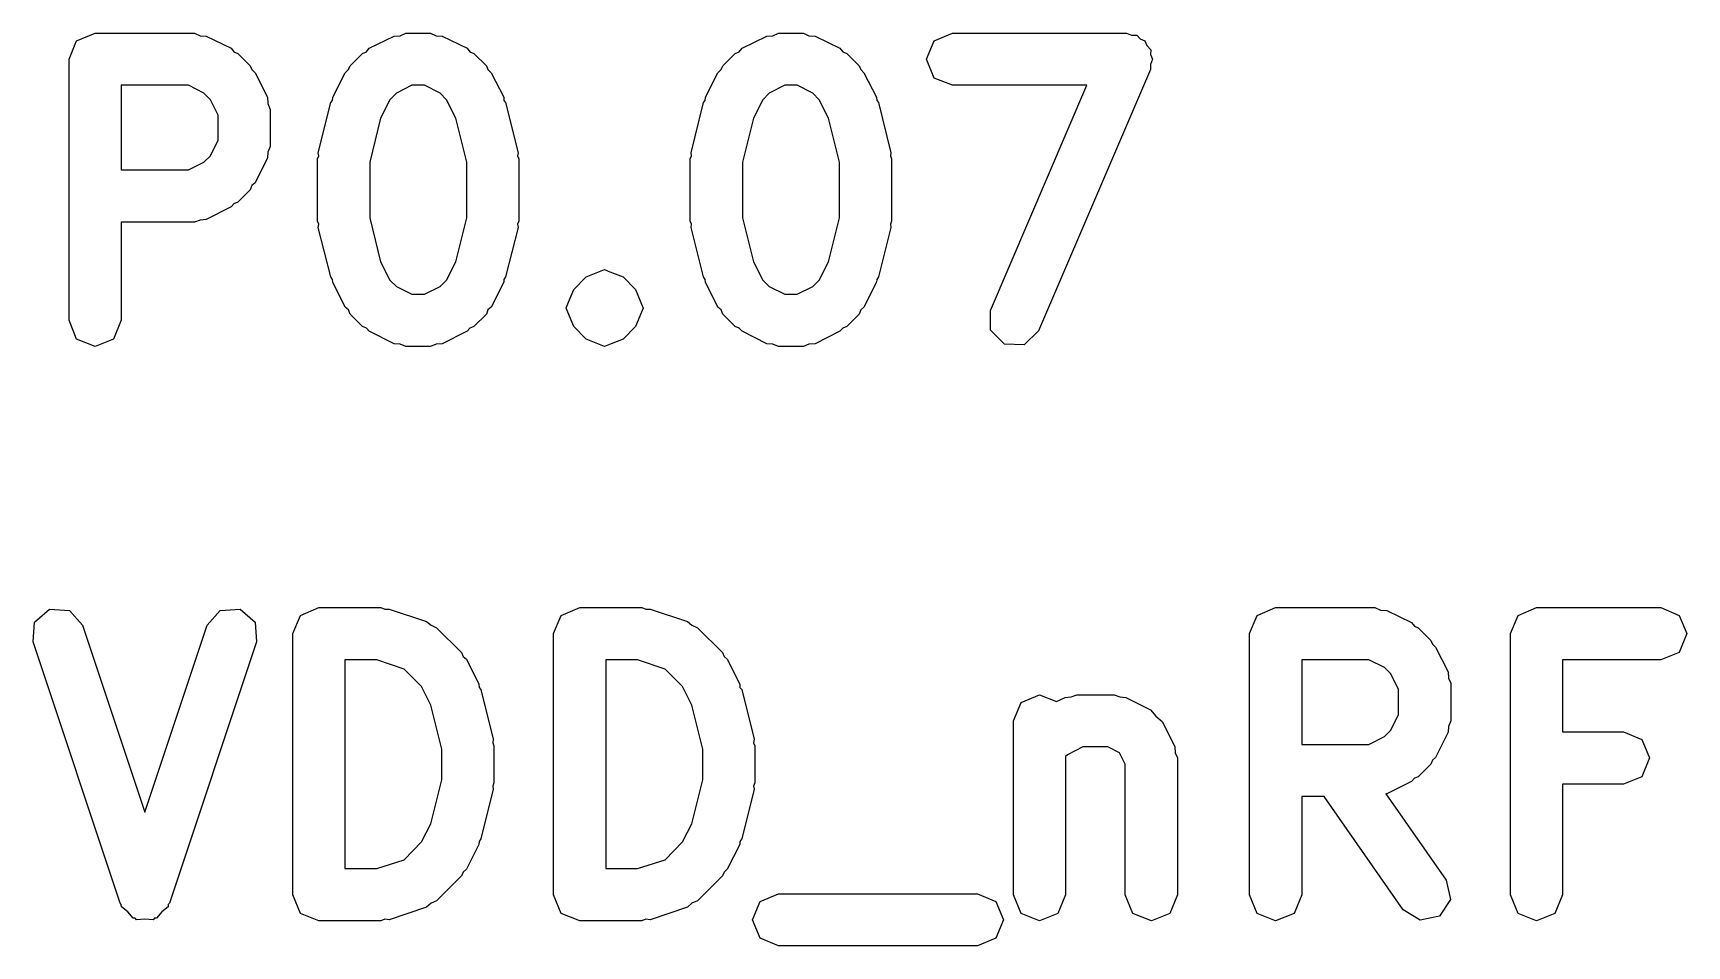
# Model space of a CAD drawing. Extents: x 39 to 89.1, y -126.8 to -88.
# Drawn here: x 54.706 to 57.875, y -107.199 to -105.451 of the extents above; entities that cross this region are included whole.
import ezdxf

# ---------------------------------------------------------------- set-up
doc = ezdxf.new("R2010")
doc.units = 0
doc.layers.add('BLACK', color=7, linetype='CONTINUOUS')

msp = doc.modelspace()

# ---------------------------------------------------------------- linework, layer by layer
at = {"layer": 'BLACK', "linetype": 'CONTINUOUS'}
for p, q in [((54.7893, -105.466), (54.8247, -105.451)), ((54.8247, -105.451), (55.0151, -105.451)), ((55.0151, -105.451), (55.0259, -105.456)), ((55.0259, -105.456), (55.0375, -105.457)), ((55.0375, -105.457), (55.0851, -105.48)), ((55.3499, -105.48), (55.3975, -105.457)), ((55.3975, -105.457), (55.4091, -105.456)), ((55.4091, -105.456), (55.4199, -105.451)), ((55.4199, -105.451), (55.4675, -105.451)), ((55.4675, -105.451), (55.4783, -105.456)), ((55.4783, -105.456), (55.4899, -105.457)), ((55.4899, -105.457), (55.5375, -105.48)), ((56.0642, -105.48), (56.1118, -105.457)), ((56.1118, -105.457), (56.1234, -105.456)), ((56.1234, -105.456), (56.1342, -105.451)), ((56.1342, -105.451), (56.1818, -105.451)), ((56.1818, -105.451), (56.1925, -105.456)), ((56.1925, -105.456), (56.2042, -105.457)), ((56.2042, -105.457), (56.2518, -105.48)), ((56.4322, -105.466), (56.4675, -105.451)), ((56.4675, -105.451), (56.8008, -105.451)), ((56.8008, -105.451), (56.8103, -105.455)), ((56.8103, -105.455), (56.8205, -105.455)), ((56.8205, -105.455), (56.8273, -105.462)), ((54.7747, -105.501), (54.7893, -105.466)), ((55.0851, -105.48), (55.0905, -105.487)), ((55.0905, -105.487), (55.0981, -105.49)), ((55.0981, -105.49), (55.1219, -105.514)), ((55.3131, -105.514), (55.3369, -105.49)), ((55.3369, -105.49), (55.3445, -105.487)), ((55.3445, -105.487), (55.3499, -105.48)), ((55.5375, -105.48), (55.5429, -105.487)), ((55.5429, -105.487), (55.5505, -105.49)), ((55.5505, -105.49), (55.5743, -105.514)), ((56.0274, -105.514), (56.0512, -105.49)), ((56.0512, -105.49), (56.0588, -105.487)), ((56.0588, -105.487), (56.0642, -105.48)), ((56.2518, -105.48), (56.2572, -105.487)), ((56.2572, -105.487), (56.2648, -105.49)), ((56.2648, -105.49), (56.2886, -105.514)), ((56.4175, -105.501), (56.4322, -105.466)), ((56.8273, -105.462), (56.8362, -105.466)), ((56.8362, -105.466), (56.8401, -105.475)), ((56.8401, -105.475), (56.8473, -105.483)), ((56.8473, -105.483), (56.8471, -105.492)), ((56.8471, -105.492), (56.8508, -105.501)), ((54.7747, -106.001), (54.7747, -105.501)), ((55.1219, -105.514), (55.1251, -105.521)), ((55.1251, -105.521), (55.1313, -105.527)), ((55.3037, -105.527), (55.31, -105.521)), ((55.31, -105.521), (55.3131, -105.514)), ((55.5743, -105.514), (55.5774, -105.521)), ((55.5774, -105.521), (55.5837, -105.527)), ((56.018, -105.527), (56.0242, -105.521)), ((56.0242, -105.521), (56.0274, -105.514)), ((56.2886, -105.514), (56.2917, -105.521)), ((56.2917, -105.521), (56.2979, -105.527)), ((56.4322, -105.537), (56.4175, -105.501)), ((56.8468, -105.521), (56.6325, -106.021)), ((56.8469, -105.511), (56.8468, -105.521)), ((56.8508, -105.501), (56.8469, -105.511)), ((55.0033, -105.551), (54.8747, -105.551)), ((54.8747, -105.551), (54.8747, -105.713)), ((55.0331, -105.566), (55.0033, -105.551)), ((55.1313, -105.527), (55.1551, -105.574)), ((55.2799, -105.574), (55.3037, -105.527)), ((55.4317, -105.551), (55.4019, -105.566)), ((55.4557, -105.551), (55.4317, -105.551)), ((55.4855, -105.566), (55.4557, -105.551)), ((55.5837, -105.527), (55.6075, -105.574)), ((55.9942, -105.574), (56.018, -105.527)), ((56.146, -105.551), (56.1162, -105.566)), ((56.17, -105.551), (56.146, -105.551)), ((56.1998, -105.566), (56.17, -105.551)), ((56.2979, -105.527), (56.3218, -105.574)), ((56.4675, -105.551), (56.4322, -105.537)), ((56.725, -105.551), (56.4675, -105.551)), ((56.5406, -105.982), (56.725, -105.551)), ((55.0455, -105.579), (55.0331, -105.566)), ((55.0604, -105.608), (55.0455, -105.579)), ((55.1551, -105.574), (55.1559, -105.586)), ((55.1559, -105.586), (55.1604, -105.597)), ((55.2523, -105.68), (55.2761, -105.584)), ((55.2761, -105.584), (55.2795, -105.58)), ((55.2795, -105.58), (55.2799, -105.574)), ((55.3896, -105.579), (55.3718, -105.614)), ((55.4019, -105.566), (55.3896, -105.579)), ((55.4978, -105.579), (55.4855, -105.566)), ((55.5156, -105.614), (55.4978, -105.579)), ((55.6075, -105.574), (55.6079, -105.58)), ((55.6079, -105.58), (55.6113, -105.584)), ((55.6113, -105.584), (55.6351, -105.68)), ((55.9666, -105.68), (55.9904, -105.584)), ((55.9904, -105.584), (55.9938, -105.58)), ((55.9938, -105.58), (55.9942, -105.574)), ((56.1038, -105.579), (56.0861, -105.614)), ((56.1162, -105.566), (56.1038, -105.579)), ((56.2121, -105.579), (56.1998, -105.566)), ((56.2299, -105.614), (56.2121, -105.579)), ((56.3218, -105.574), (56.3222, -105.58)), ((56.3222, -105.58), (56.3255, -105.584)), ((56.3255, -105.584), (56.3493, -105.68)), ((55.0604, -105.656), (55.0604, -105.608)), ((55.1604, -105.597), (55.1604, -105.668)), ((55.3718, -105.614), (55.3508, -105.698)), ((55.5366, -105.698), (55.5156, -105.614)), ((56.0861, -105.614), (56.0651, -105.698)), ((56.2508, -105.698), (56.2299, -105.614)), ((55.0455, -105.686), (55.0604, -105.656)), ((55.1559, -105.679), (55.1551, -105.69)), ((55.1604, -105.668), (55.1559, -105.679)), ((55.2533, -105.686), (55.2523, -105.68)), ((55.6351, -105.68), (55.6341, -105.686)), ((55.9676, -105.686), (55.9666, -105.68)), ((56.3493, -105.68), (56.3484, -105.686)), ((54.8747, -105.713), (55.0033, -105.713)), ((55.0033, -105.713), (55.0331, -105.698)), ((55.0331, -105.698), (55.0455, -105.686)), ((55.1551, -105.69), (55.1313, -105.738)), ((55.2508, -105.692), (55.2533, -105.686)), ((55.2508, -105.811), (55.2508, -105.692)), ((55.3508, -105.698), (55.3508, -105.805)), ((55.5366, -105.805), (55.5366, -105.698)), ((55.6341, -105.686), (55.6366, -105.692)), ((55.6366, -105.692), (55.6366, -105.811)), ((55.9651, -105.692), (55.9676, -105.686)), ((55.9651, -105.811), (55.9651, -105.692)), ((56.0651, -105.698), (56.0651, -105.805)), ((56.2508, -105.805), (56.2508, -105.698)), ((56.3484, -105.686), (56.3508, -105.692)), ((56.3508, -105.692), (56.3508, -105.811)), ((55.1251, -105.743), (55.1219, -105.751)), ((55.1313, -105.738), (55.1251, -105.743)), ((55.0981, -105.775), (55.0905, -105.778)), ((55.1219, -105.751), (55.0981, -105.775)), ((55.0259, -105.809), (55.0151, -105.813)), ((55.0375, -105.808), (55.0259, -105.809)), ((55.0851, -105.784), (55.0375, -105.808)), ((55.0905, -105.778), (55.0851, -105.784)), ((55.3508, -105.805), (55.3718, -105.889)), ((55.5156, -105.889), (55.5366, -105.805)), ((56.0651, -105.805), (56.0861, -105.889)), ((56.2299, -105.889), (56.2508, -105.805)), ((55.0151, -105.813), (54.8747, -105.813)), ((54.8747, -105.813), (54.8747, -106.001)), ((55.2533, -105.817), (55.2508, -105.811)), ((55.2523, -105.823), (55.2533, -105.817)), ((55.2761, -105.918), (55.2523, -105.823)), ((55.6351, -105.823), (55.6113, -105.918)), ((55.6366, -105.811), (55.6341, -105.817)), ((55.6341, -105.817), (55.6351, -105.823)), ((55.9676, -105.817), (55.9651, -105.811)), ((55.9666, -105.823), (55.9676, -105.817)), ((55.9904, -105.918), (55.9666, -105.823)), ((56.3493, -105.823), (56.3255, -105.918)), ((56.3508, -105.811), (56.3484, -105.817)), ((56.3484, -105.817), (56.3493, -105.823)), ((55.3718, -105.889), (55.3896, -105.924)), ((55.4978, -105.924), (55.5156, -105.889)), ((55.7655, -105.918), (55.8008, -105.904)), ((55.8008, -105.904), (55.8008, -105.904)), ((55.8008, -105.904), (55.8112, -105.908)), ((56.0861, -105.889), (56.1038, -105.924)), ((56.2121, -105.924), (56.2299, -105.889)), ((55.2795, -105.923), (55.2761, -105.918)), ((55.2799, -105.928), (55.2795, -105.923)), ((55.3037, -105.976), (55.2799, -105.928)), ((55.3896, -105.924), (55.4019, -105.936)), ((55.4019, -105.936), (55.4317, -105.951)), ((55.4557, -105.951), (55.4855, -105.936)), ((55.4855, -105.936), (55.4978, -105.924)), ((55.6075, -105.928), (55.5837, -105.976)), ((55.6079, -105.923), (55.6075, -105.928)), ((55.6113, -105.918), (55.6079, -105.923)), ((55.7417, -105.942), (55.7655, -105.918)), ((55.8112, -105.908), (55.8362, -105.918)), ((55.8362, -105.918), (55.8362, -105.918)), ((55.8362, -105.918), (55.86, -105.942)), ((55.9938, -105.923), (55.9904, -105.918)), ((55.9942, -105.928), (55.9938, -105.923)), ((56.018, -105.976), (55.9942, -105.928)), ((56.1038, -105.924), (56.1162, -105.936)), ((56.1162, -105.936), (56.146, -105.951)), ((56.17, -105.951), (56.1998, -105.936)), ((56.1998, -105.936), (56.2121, -105.924)), ((56.3218, -105.928), (56.2979, -105.976)), ((56.3222, -105.923), (56.3218, -105.928)), ((56.3255, -105.918), (56.3222, -105.923)), ((55.4317, -105.951), (55.4557, -105.951)), ((55.7276, -105.976), (55.7318, -105.966)), ((55.7318, -105.966), (55.7417, -105.942)), ((55.86, -105.942), (55.86, -105.942)), ((55.86, -105.942), (55.8747, -105.978)), ((56.146, -105.951), (56.17, -105.951)), ((55.31, -105.981), (55.3037, -105.976)), ((55.3131, -105.989), (55.31, -105.981)), ((55.3369, -106.013), (55.3131, -105.989)), ((55.5743, -105.989), (55.5505, -106.013)), ((55.5774, -105.981), (55.5743, -105.989)), ((55.5837, -105.976), (55.5774, -105.981)), ((55.727, -105.978), (55.7276, -105.976)), ((55.7417, -106.013), (55.727, -105.978)), ((55.8747, -105.978), (55.86, -106.013)), ((56.0242, -105.981), (56.018, -105.976)), ((56.0274, -105.989), (56.0242, -105.981)), ((56.0512, -106.013), (56.0274, -105.989)), ((56.2886, -105.989), (56.2648, -106.013)), ((56.2917, -105.981), (56.2886, -105.989)), ((56.2979, -105.976), (56.2917, -105.981)), ((56.5401, -106.02), (56.5406, -105.982)), ((54.7893, -106.037), (54.7747, -106.001)), ((54.8747, -106.001), (54.86, -106.037)), ((55.3445, -106.016), (55.3369, -106.013)), ((55.3499, -106.022), (55.3445, -106.016)), ((55.3975, -106.046), (55.3499, -106.022)), ((55.5375, -106.022), (55.4899, -106.046)), ((55.5429, -106.016), (55.5375, -106.022)), ((55.5505, -106.013), (55.5429, -106.016)), ((55.7655, -106.037), (55.7417, -106.013)), ((55.7417, -106.013), (55.7417, -106.013)), ((55.86, -106.013), (55.8362, -106.037)), ((56.0588, -106.016), (56.0512, -106.013)), ((56.0642, -106.022), (56.0588, -106.016)), ((56.1118, -106.046), (56.0642, -106.022)), ((56.2518, -106.022), (56.2042, -106.046)), ((56.2572, -106.016), (56.2518, -106.022)), ((56.2648, -106.013), (56.2572, -106.016)), ((56.5669, -106.047), (56.5401, -106.02)), ((56.6325, -106.021), (56.6051, -106.048)), ((54.8247, -106.051), (54.7893, -106.037)), ((54.86, -106.037), (54.8247, -106.051)), ((55.4091, -106.047), (55.3975, -106.046)), ((55.4199, -106.051), (55.4091, -106.047)), ((55.4675, -106.051), (55.4199, -106.051)), ((55.4783, -106.047), (55.4675, -106.051)), ((55.4899, -106.046), (55.4783, -106.047)), ((55.8008, -106.051), (55.7655, -106.037)), ((55.7655, -106.037), (55.7655, -106.037)), ((55.8136, -106.046), (55.8008, -106.051)), ((55.8008, -106.051), (55.8008, -106.051)), ((55.8008, -106.051), (55.8008, -106.051)), ((55.8362, -106.037), (55.8136, -106.046)), ((56.1234, -106.047), (56.1118, -106.046)), ((56.1342, -106.051), (56.1234, -106.047)), ((56.1818, -106.051), (56.1342, -106.051)), ((56.1925, -106.047), (56.1818, -106.051)), ((56.2042, -106.046), (56.1925, -106.047)), ((56.6051, -106.048), (56.5669, -106.047)), ((54.7085, -106.579), (54.7374, -106.554)), ((54.7374, -106.554), (54.7756, -106.557)), ((54.7756, -106.557), (54.8007, -106.585)), ((55.0391, -106.585), (55.0642, -106.557)), ((55.0642, -106.557), (55.1024, -106.554)), ((55.1024, -106.554), (55.1313, -106.579)), ((55.2032, -106.601), (55.2179, -106.566)), ((55.2179, -106.566), (55.2532, -106.551)), ((55.2532, -106.551), (55.3723, -106.551)), ((55.3723, -106.551), (55.3799, -106.554)), ((55.3799, -106.554), (55.3881, -106.554)), ((55.3881, -106.554), (55.4595, -106.578)), ((55.7032, -106.601), (55.7179, -106.566)), ((55.7179, -106.566), (55.7532, -106.551)), ((55.7532, -106.551), (55.8723, -106.551)), ((55.8723, -106.551), (55.8799, -106.554)), ((55.8799, -106.554), (55.8881, -106.554)), ((55.8881, -106.554), (55.9595, -106.578)), ((57.0366, -106.601), (57.0512, -106.566)), ((57.0512, -106.566), (57.0866, -106.551)), ((57.0866, -106.551), (57.277, -106.551)), ((57.277, -106.551), (57.2878, -106.556)), ((57.2878, -106.556), (57.2994, -106.557)), ((57.2994, -106.557), (57.347, -106.58)), ((57.5366, -106.601), (57.5512, -106.566)), ((57.5512, -106.566), (57.5866, -106.551)), ((57.5866, -106.551), (57.8247, -106.551)), ((57.8247, -106.551), (57.86, -106.566)), ((57.86, -106.566), (57.8747, -106.601)), ((54.7058, -106.617), (54.7085, -106.579)), ((54.8007, -106.585), (54.9199, -106.943)), ((54.9199, -106.943), (55.0391, -106.585)), ((55.1313, -106.579), (55.134, -106.617)), ((55.2032, -107.101), (55.2032, -106.601)), ((55.4595, -106.578), (55.4683, -106.585)), ((55.4683, -106.585), (55.4791, -106.59)), ((55.4791, -106.59), (55.5267, -106.637)), ((55.7032, -107.101), (55.7032, -106.601)), ((55.9595, -106.578), (55.9683, -106.585)), ((55.9683, -106.585), (55.9791, -106.59)), ((55.9791, -106.59), (56.0267, -106.637)), ((57.0366, -107.101), (57.0366, -106.601)), ((57.347, -106.58), (57.3524, -106.587)), ((57.3524, -106.587), (57.36, -106.59)), ((57.36, -106.59), (57.3838, -106.614)), ((57.5366, -107.101), (57.5366, -106.601)), ((57.8747, -106.601), (57.86, -106.637)), ((54.8725, -107.117), (54.7058, -106.617)), ((55.134, -106.617), (54.9673, -107.117)), ((57.3838, -106.614), (57.387, -106.621)), ((57.387, -106.621), (57.3932, -106.627)), ((57.3932, -106.627), (57.417, -106.674)), ((55.3642, -106.651), (55.3032, -106.651)), ((55.3032, -106.651), (55.3032, -107.051)), ((55.4167, -106.669), (55.3642, -106.651)), ((55.5267, -106.637), (55.5298, -106.645)), ((55.5298, -106.645), (55.536, -106.65)), ((55.536, -106.65), (55.5598, -106.698)), ((55.8642, -106.651), (55.8032, -106.651)), ((55.8032, -106.651), (55.8032, -107.051)), ((55.9167, -106.669), (55.8642, -106.651)), ((56.0267, -106.637), (56.0298, -106.645)), ((56.0298, -106.645), (56.036, -106.65)), ((56.036, -106.65), (56.0598, -106.698)), ((57.2652, -106.651), (57.1366, -106.651)), ((57.1366, -106.651), (57.1366, -106.813)), ((57.295, -106.666), (57.2652, -106.651)), ((57.8247, -106.651), (57.6366, -106.651)), ((57.6366, -106.651), (57.6366, -106.789)), ((57.86, -106.637), (57.8247, -106.651)), ((55.4502, -106.702), (55.4167, -106.669)), ((55.9502, -106.702), (55.9167, -106.669)), ((57.3074, -106.678), (57.295, -106.666)), ((57.3223, -106.708), (57.3074, -106.678)), ((57.417, -106.674), (57.4178, -106.686)), ((57.4178, -106.686), (57.4223, -106.696)), ((57.4223, -106.696), (57.4223, -106.768)), ((55.468, -106.738), (55.4502, -106.702)), ((55.5598, -106.698), (55.5603, -106.704)), ((55.5603, -106.704), (55.5636, -106.708)), ((55.5636, -106.708), (55.5874, -106.803)), ((55.968, -106.738), (55.9502, -106.702)), ((56.0598, -106.698), (56.0603, -106.704)), ((56.0603, -106.704), (56.0636, -106.708)), ((56.0636, -106.708), (56.0874, -106.803)), ((56.5988, -106.733), (56.6342, -106.718)), ((56.6342, -106.718), (56.6668, -106.731)), ((56.6668, -106.731), (56.6832, -106.723)), ((56.6832, -106.723), (56.6948, -106.722)), ((56.6948, -106.722), (56.7056, -106.718)), ((56.7056, -106.718), (56.777, -106.718)), ((56.777, -106.718), (56.7878, -106.722)), ((56.7878, -106.722), (56.7994, -106.723)), ((56.7994, -106.723), (56.847, -106.747)), ((57.3223, -106.756), (57.3223, -106.708)), ((55.4889, -106.822), (55.468, -106.738)), ((55.9889, -106.822), (55.968, -106.738)), ((56.5842, -106.768), (56.5988, -106.733)), ((56.847, -106.747), (56.8574, -106.759)), ((56.8574, -106.759), (56.8694, -106.769)), ((57.3074, -106.786), (57.3223, -106.756)), ((56.5842, -107.101), (56.5842, -106.768)), ((56.8694, -106.769), (56.8932, -106.817)), ((57.295, -106.798), (57.3074, -106.786)), ((57.417, -106.79), (57.3932, -106.838)), ((57.4178, -106.779), (57.417, -106.79)), ((57.4223, -106.768), (57.4178, -106.779)), ((57.6366, -106.789), (57.7532, -106.789)), ((57.7532, -106.789), (57.7886, -106.804)), ((55.4889, -106.881), (55.4889, -106.822)), ((55.5874, -106.803), (55.5865, -106.81)), ((55.5865, -106.81), (55.5889, -106.816)), ((55.5889, -106.816), (55.5889, -106.887)), ((55.9889, -106.881), (55.9889, -106.822)), ((56.0874, -106.803), (56.0865, -106.81)), ((56.0865, -106.81), (56.0889, -106.816)), ((56.0889, -106.816), (56.0889, -106.887)), ((56.7174, -106.818), (56.6876, -106.833)), ((56.7652, -106.818), (56.7174, -106.818)), ((56.7874, -106.829), (56.7652, -106.818)), ((56.8932, -106.817), (56.894, -106.829)), ((57.1366, -106.813), (57.2652, -106.813)), ((57.2652, -106.813), (57.295, -106.798)), ((57.7886, -106.804), (57.8032, -106.839)), ((56.6876, -106.833), (56.6842, -106.836)), ((56.6842, -106.836), (56.6842, -107.101)), ((56.7985, -106.851), (56.7874, -106.829)), ((56.7985, -107.101), (56.7985, -106.851)), ((56.894, -106.829), (56.8985, -106.839)), ((56.8985, -106.839), (56.8985, -107.101)), ((57.3838, -106.851), (57.36, -106.875)), ((57.387, -106.843), (57.3838, -106.851)), ((57.3932, -106.838), (57.387, -106.843)), ((57.8032, -106.839), (57.7886, -106.875)), ((55.468, -106.965), (55.4889, -106.881)), ((55.968, -106.965), (55.9889, -106.881)), ((57.347, -106.884), (57.2994, -106.908)), ((57.3524, -106.878), (57.347, -106.884)), ((57.36, -106.875), (57.3524, -106.878)), ((57.7886, -106.875), (57.7532, -106.889)), ((55.5874, -106.899), (55.5636, -106.994)), ((55.5889, -106.887), (55.5865, -106.893)), ((55.5865, -106.893), (55.5874, -106.899)), ((56.0874, -106.899), (56.0636, -106.994)), ((56.0889, -106.887), (56.0865, -106.893)), ((56.0865, -106.893), (56.0874, -106.899)), ((57.1796, -106.913), (57.1366, -106.913)), ((57.1366, -106.913), (57.1366, -107.101)), ((57.3313, -107.13), (57.1796, -106.913)), ((57.2994, -106.908), (57.298, -106.908)), ((57.298, -106.908), (57.4132, -107.073)), ((57.7532, -106.889), (57.6366, -106.889)), ((57.6366, -106.889), (57.6366, -107.101)), ((55.4502, -107), (55.468, -106.965)), ((55.9502, -107), (55.968, -106.965)), ((55.4167, -107.034), (55.4502, -107)), ((55.5598, -107.005), (55.536, -107.052)), ((55.5603, -106.999), (55.5598, -107.005)), ((55.5636, -106.994), (55.5603, -106.999)), ((55.9167, -107.034), (55.9502, -107)), ((56.0598, -107.005), (56.036, -107.052)), ((56.0603, -106.999), (56.0598, -107.005)), ((56.0636, -106.994), (56.0603, -106.999)), ((55.3642, -107.051), (55.4167, -107.034)), ((55.8642, -107.051), (55.9167, -107.034)), ((55.3032, -107.051), (55.3642, -107.051)), ((55.5267, -107.065), (55.4791, -107.113)), ((55.5298, -107.058), (55.5267, -107.065)), ((55.536, -107.052), (55.5298, -107.058)), ((55.8032, -107.051), (55.8642, -107.051)), ((56.0267, -107.065), (55.9791, -107.113)), ((56.0298, -107.058), (56.0267, -107.065)), ((56.036, -107.052), (56.0298, -107.058)), ((57.4132, -107.073), (57.4215, -107.11)), ((55.2179, -107.137), (55.2032, -107.101)), ((55.7179, -107.137), (55.7032, -107.101)), ((56.0988, -107.114), (56.1342, -107.099)), ((56.1342, -107.099), (56.5151, -107.099)), ((56.5151, -107.099), (56.5505, -107.114)), ((56.5988, -107.137), (56.5842, -107.101)), ((56.6842, -107.101), (56.6695, -107.137)), ((56.8131, -107.137), (56.7985, -107.101)), ((56.8985, -107.101), (56.8838, -107.137)), ((57.0512, -107.137), (57.0366, -107.101)), ((57.1366, -107.101), (57.1219, -107.137)), ((57.5512, -107.137), (57.5366, -107.101)), ((57.6366, -107.101), (57.6219, -107.137)), ((54.8749, -107.12), (54.8725, -107.117)), ((54.8752, -107.124), (54.8749, -107.12)), ((54.8871, -107.134), (54.8752, -107.124)), ((54.8975, -107.146), (54.8871, -107.134)), ((54.9526, -107.134), (54.9422, -107.146)), ((54.9646, -107.124), (54.9526, -107.134)), ((54.9649, -107.12), (54.9646, -107.124)), ((54.9673, -107.117), (54.9649, -107.12)), ((55.2532, -107.151), (55.2179, -107.137)), ((55.4595, -107.125), (55.3881, -107.149)), ((55.4683, -107.117), (55.4595, -107.125)), ((55.4791, -107.113), (55.4683, -107.117)), ((55.7532, -107.151), (55.7179, -107.137)), ((55.9595, -107.125), (55.8881, -107.149)), ((55.9683, -107.117), (55.9595, -107.125)), ((55.9791, -107.113), (55.9683, -107.117)), ((56.0842, -107.149), (56.0988, -107.114)), ((56.5505, -107.114), (56.5651, -107.149)), ((56.6342, -107.151), (56.5988, -107.137)), ((56.6695, -107.137), (56.6342, -107.151)), ((56.8485, -107.151), (56.8131, -107.137)), ((56.8838, -107.137), (56.8485, -107.151)), ((57.0866, -107.151), (57.0512, -107.137)), ((57.1219, -107.137), (57.0866, -107.151)), ((57.3636, -107.15), (57.3313, -107.13)), ((57.4215, -107.11), (57.4009, -107.142)), ((57.5866, -107.151), (57.5512, -107.137)), ((57.6219, -107.137), (57.5866, -107.151)), ((54.9013, -107.146), (54.8975, -107.146)), ((54.9041, -107.149), (54.9013, -107.146)), ((54.9199, -107.148), (54.9041, -107.149)), ((54.9357, -107.149), (54.9199, -107.148)), ((54.9385, -107.146), (54.9357, -107.149)), ((54.9422, -107.146), (54.9385, -107.146)), ((55.3723, -107.151), (55.2532, -107.151)), ((55.3799, -107.148), (55.3723, -107.151)), ((55.3881, -107.149), (55.3799, -107.148)), ((55.8723, -107.151), (55.7532, -107.151)), ((55.8799, -107.148), (55.8723, -107.151)), ((55.8881, -107.149), (55.8799, -107.148)), ((56.0988, -107.184), (56.0842, -107.149)), ((56.5651, -107.149), (56.5505, -107.184)), ((57.4009, -107.142), (57.3636, -107.15)), ((56.1342, -107.199), (56.0988, -107.184)), ((56.5151, -107.199), (56.1342, -107.199)), ((56.5505, -107.184), (56.5151, -107.199))]:
    msp.add_line(p, q, dxfattribs=at)

doc.saveas('drawing.dxf')
